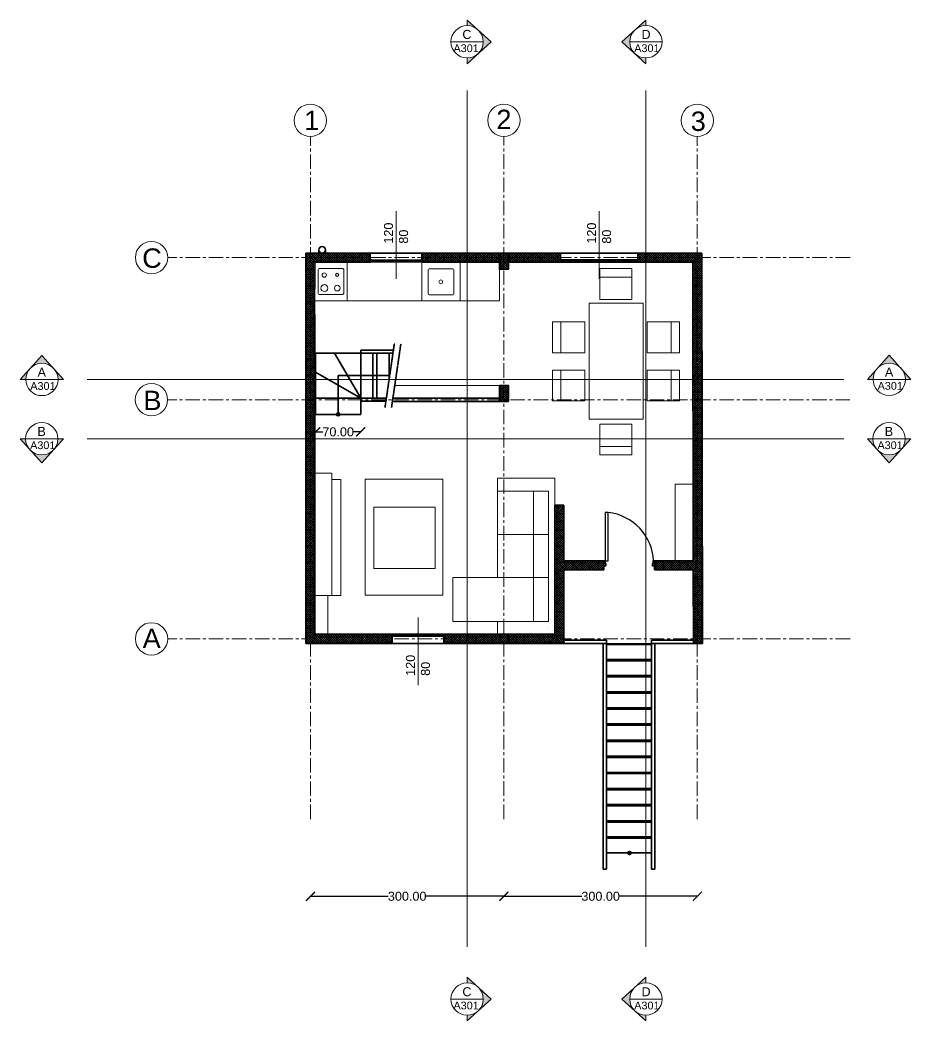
# Model space of a CAD drawing. Header units: inches. Extents: x 5267 to 8013, y 4209 to 5761.
# Drawn here: x 5267 to 6649, y 4209 to 5761 of the extents above; entities that cross this region are included whole.
import ezdxf

# ---------------------------------------------------------------- set-up
doc = ezdxf.new("R2010")
doc.units = ezdxf.units.IN
doc.header["$MEASUREMENT"] = 0
doc.linetypes.add('CENTER', pattern=[2, 1.25, -0.25, 0.25, -0.25])
doc.linetypes.add('HIDDEN', pattern=[0.375, 0.25, -0.125])
doc.layers.get('DEFPOINTS').update_dxf_attribs({"color": 210})
for name, color, linetype, lineweight in [('A-ANNO-DIMS', 3, 'Continuous', 18), ('A-ANNO-SYMB', 3, 'Continuous', 18), ('A-ANNO-TEXT', 3, 'Continuous', 18), ('A-DOOR-FULL', 4, 'Continuous', 25), ('A-ELEV-PATT', 8, 'Continuous', 18), ('A-FLOR-LEVL', 7, 'Continuous', 35), ('A-FLOR-PATT', 8, 'Continuous', 18), ('A-FURN', 8, 'Continuous', 18), ('A-GLAZ-FULL', 4, 'Continuous', 25), ('A-WALL-FULL', 7, 'Continuous', 35)]:
    doc.layers.add(name, color=color, linetype=linetype, lineweight=lineweight)
doc.layers.add('Muri', color=7, linetype='Continuous', lineweight=25, plot=False)
doc.styles.add('E-ARIAL', font='Arial.ttf')
doc.styles.get("Standard").update_dxf_attribs({"font": 'Arial.ttf'})
doc.dimstyles.new('Valentini', dxfattribs={"dimtxt": 14, "dimasz": 14, "dimexe": 0.18, "dimexo": 0.0625, "dimgap": 0.09, "dimtad": 0, "dimzin": 0, "dimdsep": 46, "dimtxsty": 'Standard', "dimblk": 'ARCHTICK', "dimblk1": 'ARCHTICK', "dimblk2": 'ARCHTICK', "dimcen": 0, "dimse1": 1, "dimse2": 1, "dimclrd": 256, "dimclre": 256, "dimadec": 0, "dimazin": 0, "dimtfac": 1, "dimtofl": 0, "dimtmove": 0, "dimatfit": 3, "dimldrblk": 'ARCHTICK', "dimfxl": 1, "dimtolj": 1, "dimtzin": 0, "dimlwe": 0, "dimarcsym": 2})

# ---------------------------------------------------------------- blocks, each defined once
blk = doc.blocks.new('_ArchTick')
at = {"color": 0, "linetype": 'ByBlock', "const_width": 0.15}
blk.add_lwpolyline([(-0.5, -0.5), (0.5, 0.5)], dxfattribs=at)
blk = doc.blocks.new('*D19')
at = {"layer": 'A-ANNO-DIMS', "lineweight": -2, "transparency": 16777216}
for p, q in [((5717.7, 4402.4), (5838.5, 4402.4)), ((6017.7, 4402.4), (5896.8, 4402.4))]:
    blk.add_line(p, q, dxfattribs=at)
at = {"layer": 'DEFPOINTS', "color": 0, "transparency": 16777216}
for p in [(5717.7, 4522.1), (6017.7, 4522.2), (6017.7, 4402.4)]:
    blk.add_point(p, dxfattribs=at)
at = {"layer": 'A-ANNO-DIMS', "lineweight": -2, "transparency": 16777216, "xscale": 14, "yscale": 14, "zscale": 14, "rotation": 180}
blk.add_blockref('_ArchTick', (5717.7, 4402.4), dxfattribs=at)
at = {"layer": 'A-ANNO-DIMS', "lineweight": -2, "transparency": 16777216, "xscale": 14, "yscale": 14, "zscale": 14}
blk.add_blockref('_ArchTick', (6017.7, 4402.4), dxfattribs=at)
at = {"layer": 'A-ANNO-DIMS', "color": 0, "transparency": 16777216, "insert": (5867.7, 4402.4), "char_height": 14, "attachment_point": 5}
blk.add_mtext('\\A1;300.00', dxfattribs=at)
blk = doc.blocks.new('*D20')
at = {"layer": 'A-ANNO-DIMS', "lineweight": -2, "transparency": 16777216}
for p, q in [((6017.7, 4402.4), (6138.5, 4402.4)), ((6317.7, 4402.4), (6196.8, 4402.4))]:
    blk.add_line(p, q, dxfattribs=at)
at = {"layer": 'DEFPOINTS', "color": 0, "transparency": 16777216}
for p in [(6017.7, 4523.2), (6317.7, 4523.2), (6317.7, 4402.4)]:
    blk.add_point(p, dxfattribs=at)
at = {"layer": 'A-ANNO-DIMS', "lineweight": -2, "transparency": 16777216, "xscale": 14, "yscale": 14, "zscale": 14, "rotation": 180}
blk.add_blockref('_ArchTick', (6017.7, 4402.4), dxfattribs=at)
at = {"layer": 'A-ANNO-DIMS', "lineweight": -2, "transparency": 16777216, "xscale": 14, "yscale": 14, "zscale": 14}
blk.add_blockref('_ArchTick', (6317.7, 4402.4), dxfattribs=at)
at = {"layer": 'A-ANNO-DIMS', "color": 0, "transparency": 16777216, "insert": (6167.7, 4402.4), "char_height": 14, "attachment_point": 5}
blk.add_mtext('\\A1;300.00', dxfattribs=at)
blk = doc.blocks.new('*D21')
at = {"layer": 'A-ANNO-DIMS', "lineweight": -2, "transparency": 16777216}
for p, q in [((5725.7, 5122.4), (5737, 5122.4)), ((5795.7, 5122.4), (5784.3, 5122.4))]:
    blk.add_line(p, q, dxfattribs=at)
at = {"layer": 'DEFPOINTS', "color": 0, "transparency": 16777216}
for p in [(5725.7, 5149.6), (5795.7, 5149.6), (5725.7, 5122.4)]:
    blk.add_point(p, dxfattribs=at)
at = {"layer": 'A-ANNO-DIMS', "lineweight": -2, "transparency": 16777216, "xscale": 14, "yscale": 14, "zscale": 14, "rotation": 180}
blk.add_blockref('_ArchTick', (5725.7, 5122.4), dxfattribs=at)
at = {"layer": 'A-ANNO-DIMS', "lineweight": -2, "transparency": 16777216, "xscale": 14, "yscale": 14, "zscale": 14}
blk.add_blockref('_ArchTick', (5795.7, 5122.4), dxfattribs=at)
at = {"layer": 'A-ANNO-DIMS', "color": 0, "transparency": 16777216, "insert": (5760.7, 5122.4), "char_height": 14, "attachment_point": 5}
blk.add_mtext('\\A1;70.00', dxfattribs=at)

msp = doc.modelspace()

# ---------------------------------------------------------------- hatches: boundary and pattern name
at = {"layer": 'A-ANNO-DIMS'}
h = msp.add_hatch(dxfattribs=at)
h.set_pattern_fill('ANSI37', color=256, scale=18)
h.paths.add_polyline_path([(6317.668, 4801.564), (6311.652, 4801.564), (6311.665, 4794.564), (6317.668, 4794.564)])
h = msp.add_hatch(dxfattribs=at)
h.set_pattern_fill('ANSI37', color=256, scale=18)
h.paths.add_polyline_path([(6325.653, 4801.564), (6317.668, 4801.564), (6317.668, 4794.564), (6325.665, 4794.564)])
at = {"layer": 'A-ANNO-SYMB'}
h = msp.add_hatch(color=256, dxfattribs=at)
h.dxf.hatch_style = 1
h.paths.add_polyline_path([(5960.665, 5760.925), (5976.573, 5746.578, 0.17350202), (5960.665, 5752.269)])
h.paths.add_polyline_path([(5985.743, 5727.191, 0.20017764), (5978.311, 5745.01), (5998.069, 5727.191), (5977.521, 5708.622, 0.21149677)])
h.paths.add_polyline_path([(5960.665, 5702.112, 0.18638828), (5977.521, 5708.622), (5960.665, 5693.236)])
h = msp.add_hatch(color=256, dxfattribs=at)
h.dxf.hatch_style = 1
h.paths.add_polyline_path([(6237.887, 5760.925), (6221.978, 5746.578, -0.17350202), (6237.887, 5752.269)])
h.paths.add_polyline_path([(6212.808, 5727.191, -0.20017764), (6220.24, 5745.01), (6200.482, 5727.191), (6221.03, 5708.622, -0.21149677)])
h.paths.add_polyline_path([(6237.887, 5702.112, -0.18638828), (6221.03, 5708.622), (6237.887, 5693.236)])
h = msp.add_hatch(color=256, dxfattribs=at)
h.dxf.hatch_style = 1
h.paths.add_polyline_path([(5335.02, 5203.631), (5320.672, 5219.539, -0.17350202), (5326.364, 5203.631)])
h.paths.add_polyline_path([(5301.286, 5228.709, -0.20017764), (5319.105, 5221.278), (5301.286, 5241.036), (5282.717, 5220.487, -0.21149677)])
h.paths.add_polyline_path([(5276.207, 5203.631, -0.18638828), (5282.717, 5220.487), (5267.331, 5203.631)])
h = msp.add_hatch(color=256, dxfattribs=at)
h.dxf.hatch_style = 1
h.paths.add_polyline_path([(6649.003, 5203.83), (6634.656, 5219.739, -0.17350202), (6640.347, 5203.83)])
h.paths.add_polyline_path([(6615.269, 5228.909, -0.20017764), (6633.088, 5221.477), (6615.269, 5241.235), (6596.7, 5220.687, -0.21149677)])
h.paths.add_polyline_path([(6590.191, 5203.83, -0.18638828), (6596.7, 5220.687), (6581.314, 5203.83)])
h = msp.add_hatch(color=256, dxfattribs=at)
h.dxf.hatch_style = 1
h.paths.add_polyline_path([(5267.331, 5111.695), (5281.678, 5095.787, -0.17350202), (5275.986, 5111.695)])
h.paths.add_polyline_path([(5301.065, 5086.617, -0.20017764), (5283.246, 5094.049), (5301.065, 5074.291), (5319.633, 5094.839, -0.21149677)])
h.paths.add_polyline_path([(5326.143, 5111.695, -0.18638828), (5319.633, 5094.839), (5335.02, 5111.695)])
h = msp.add_hatch(color=256, dxfattribs=at)
h.dxf.hatch_style = 1
h.paths.add_polyline_path([(6581.314, 5111.695), (6595.661, 5095.787, -0.17350202), (6589.97, 5111.695)])
h.paths.add_polyline_path([(6615.048, 5086.617, -0.20017764), (6597.229, 5094.049), (6615.048, 5074.291), (6633.617, 5094.839, -0.21149677)])
h.paths.add_polyline_path([(6640.126, 5111.695, -0.18638828), (6633.617, 5094.839), (6649.003, 5111.695)])
h = msp.add_hatch(color=256, dxfattribs=at)
h.dxf.hatch_style = 1
h.paths.add_polyline_path([(5960.665, 4276.791), (5976.573, 4262.443, 0.17350202), (5960.665, 4268.135)])
h.paths.add_polyline_path([(5985.743, 4243.057, 0.20017764), (5978.311, 4260.876), (5998.069, 4243.057), (5977.521, 4224.488, 0.21149677)])
h.paths.add_polyline_path([(5960.665, 4217.978, 0.18638828), (5977.521, 4224.488), (5960.665, 4209.102)])
h = msp.add_hatch(color=256, dxfattribs=at)
h.dxf.hatch_style = 1
h.paths.add_polyline_path([(6237.887, 4276.791), (6221.978, 4262.443, -0.17350202), (6237.887, 4268.135)])
h.paths.add_polyline_path([(6212.808, 4243.057, -0.20017764), (6220.24, 4260.876), (6200.482, 4243.057), (6221.03, 4224.488, -0.21149677)])
h.paths.add_polyline_path([(6237.887, 4217.978, -0.18638828), (6221.03, 4224.488), (6237.887, 4209.102)])
at = {"layer": 'A-FLOR-PATT'}
for points in [[(5810.608, 5389.189), (5810.608, 5386.564), (5812.275, 5386.564), (5812.275, 5386.814), (5810.858, 5386.814), (5810.858, 5388.939), (5812.275, 5388.939), (5812.275, 5389.189)], [(5810.608, 5389.189), (5810.608, 5386.564), (5812.275, 5386.564), (5812.275, 5386.814), (5810.858, 5386.814), (5810.858, 5388.939), (5812.275, 5388.939), (5812.275, 5389.189)], [(5810.608, 5389.189), (5810.608, 5386.564), (5812.275, 5386.564), (5812.275, 5386.814), (5810.858, 5386.814), (5810.858, 5388.939), (5812.275, 5388.939), (5812.275, 5389.189)], [(5812.275, 5388.939), (5812.275, 5389.189), (5810.608, 5389.189), (5810.608, 5386.564), (5812.275, 5386.564), (5812.275, 5386.814), (5810.858, 5386.814), (5810.858, 5388.939)], [(5890.659, 5389.189), (5890.659, 5386.564), (5888.993, 5386.564), (5888.993, 5386.814), (5890.409, 5386.814), (5890.409, 5388.939), (5888.993, 5388.939), (5888.993, 5389.189)], [(5890.659, 5389.189), (5890.659, 5386.564), (5888.993, 5386.564), (5888.993, 5386.814), (5890.409, 5386.814), (5890.409, 5388.939), (5888.993, 5388.939), (5888.993, 5389.189)], [(5890.659, 5389.189), (5890.659, 5386.564), (5888.993, 5386.564), (5888.993, 5386.814), (5890.409, 5386.814), (5890.409, 5388.939), (5888.993, 5388.939), (5888.993, 5389.189)], [(5888.998, 5388.939), (5888.998, 5389.189), (5890.665, 5389.189), (5890.665, 5386.564), (5888.998, 5386.564), (5888.998, 5386.814), (5890.415, 5386.814), (5890.415, 5388.939)], [(6107.216, 5385.813), (6107.216, 5385.564), (6105.552, 5385.564), (6105.552, 5388.184), (6107.216, 5388.184), (6107.216, 5387.934), (6105.802, 5387.934), (6105.802, 5385.813)], [(6223.889, 5385.813), (6223.889, 5385.564), (6225.552, 5385.564), (6225.552, 5388.184), (6223.889, 5388.184), (6223.889, 5387.934), (6225.303, 5387.934), (6225.303, 5385.813)], [(5846.331, 4805.189), (5846.331, 4804.939), (5844.665, 4804.939), (5844.665, 4807.564), (5846.331, 4807.564), (5846.331, 4807.314), (5844.915, 4807.314), (5844.915, 4805.189)], [(5923.154, 4805.189), (5923.154, 4804.939), (5924.821, 4804.939), (5924.821, 4807.564), (5923.154, 4807.564), (5923.154, 4807.314), (5924.571, 4807.314), (5924.571, 4805.189)]]:
    msp.add_hatch(color=256, dxfattribs=at).paths.add_polyline_path(points)
at = {"layer": 'A-WALL-FULL'}
h = msp.add_hatch(dxfattribs=at)
h.set_pattern_fill('ANSI37', color=256, scale=20, angle=360)
h.set_pattern_definition([(45, (-2616.8682, -1308.8338), (-1.76776695, 1.76776695), []), (135, (-2616.8682, -1308.8338), (-1.76776695, -1.76776695), [])])
h.paths.add_polyline_path([(5810.665, 5392.564), (5717.665, 5392.564), (5717.665, 5203.631), (5724.665, 5203.631), (5724.665, 5204.564), (5724.665, 5224.564), (5724.665, 5264.564), (5724.665, 5304.564), (5724.665, 5344.564), (5724.665, 5385.513), (5810.665, 5385.564)])
h.paths.add_polyline_path([(5717.665, 5399.564), (5710.665, 5399.564), (5710.665, 5392.564), (5717.665, 5392.564)])
h.paths.add_polyline_path([(5717.665, 5392.564), (5710.665, 5392.564), (5710.665, 5304.564), (5710.665, 5264.564), (5710.665, 5224.564), (5710.665, 5204.564), (5710.665, 5203.631), (5717.665, 5203.631)])
h.paths.add_polyline_path([(5810.665, 5399.564), (5717.665, 5399.564), (5717.665, 5392.564), (5810.665, 5392.564)])
h.paths.add_polyline_path([(5717.665, 5203.631), (5710.665, 5203.631), (5710.665, 5172.314), (5717.665, 5172.314)])
h.paths.add_polyline_path([(5724.665, 5203.631), (5717.665, 5203.631), (5717.665, 5172.314), (5724.665, 5172.314)])
h.paths.add_polyline_path([(5717.665, 5172.314), (5710.665, 5172.314), (5710.665, 5149.564), (5710.665, 5111.695), (5717.665, 5111.695)])
h.paths.add_polyline_path([(5724.665, 5149.564), (5724.665, 5172.314), (5717.665, 5172.314), (5717.665, 5111.695), (5724.665, 5111.695)])
h.paths.add_polyline_path([(5724.665, 5109.564), (5724.665, 5111.695), (5717.665, 5111.695), (5717.665, 4801.564), (5844.665, 4801.564), (5844.665, 4808.564), (5804.665, 4808.564), (5764.665, 4808.564), (5724.665, 4808.564), (5724.665, 4868.564), (5724.665, 4909.564), (5724.665, 4949.564), (5724.665, 4989.564), (5724.665, 5029.564), (5724.665, 5069.564)])
h.paths.add_polyline_path([(5717.665, 5111.695), (5710.665, 5111.695), (5710.665, 5109.564), (5710.665, 5069.564), (5710.665, 5029.564), (5710.665, 4989.564), (5710.665, 4949.564), (5710.665, 4909.564), (5710.665, 4869.564), (5710.665, 4801.564), (5717.665, 4801.564)])
h.paths.add_polyline_path([(5844.665, 4801.564), (5717.665, 4801.564), (5717.665, 4794.564), (5764.665, 4794.564), (5804.665, 4794.564), (5844.665, 4794.564)])
h.paths.add_polyline_path([(5717.665, 4801.564), (5710.665, 4801.564), (5710.665, 4794.564), (5717.665, 4794.564)])
h.paths.add_polyline_path([(5960.665, 4801.564), (5924.665, 4801.564), (5924.665, 4794.564), (5960.665, 4794.564)])
h.paths.add_polyline_path([(6017.665, 4801.564), (5960.665, 4801.564), (5960.665, 4794.564), (6017.665, 4794.564)])
h.paths.add_polyline_path([(6017.665, 4808.564), (5960.665, 4808.564), (5960.665, 4801.564), (6017.665, 4801.564)])
h.paths.add_polyline_path([(5960.665, 4808.564), (5924.665, 4808.564), (5924.665, 4801.564), (5960.665, 4801.564)])
h.paths.add_polyline_path([(6024.665, 4808.564), (6017.665, 4808.564), (6017.665, 4801.564), (6024.665, 4801.564)])
h.paths.add_polyline_path([(6024.665, 4801.564), (6017.665, 4801.564), (6017.665, 4794.564), (6024.665, 4794.564)])
h.paths.add_polyline_path([(6110.641, 4801.564), (6024.665, 4801.564), (6024.665, 4794.564), (6110.641, 4794.564)])
h.paths.add_polyline_path([(6110.641, 4908.556), (6172.444, 4908.556), (6172.444, 4914.856), (6172.444, 4918.056), (6172.444, 4922.556), (6110.646, 4922.556), (6110.646, 5008.564), (6096.641, 5008.564), (6096.641, 4808.564), (6096.641, 4808.564), (6024.665, 4808.564), (6024.665, 4801.564), (6110.641, 4801.564)])
h.paths.add_polyline_path([(6317.668, 5111.695), (6311.14, 5111.695), (6311.453, 4922.556), (6251.444, 4922.556), (6251.444, 4914.856), (6251.444, 4908.556), (6311.466, 4908.556), (6311.652, 4801.564), (6317.668, 4801.564)])
h.paths.add_polyline_path([(6325.14, 5111.695), (6317.668, 5111.695), (6317.668, 4801.564), (6325.653, 4801.564)])
h.paths.add_polyline_path([(6317.668, 5172.314), (6311.04, 5172.314), (6311.14, 5111.695), (6317.668, 5111.695)])
h.paths.add_polyline_path([(6325.04, 5172.314), (6317.668, 5172.314), (6317.668, 5111.695), (6325.14, 5111.695)])
h.paths.add_polyline_path([(6017.665, 5194.564), (6010.665, 5194.564), (6010.665, 5172.314), (6017.665, 5172.314)])
h.paths.add_polyline_path([(6024.665, 5194.564), (6017.665, 5194.564), (6017.665, 5172.314), (6024.665, 5172.314)])
h.paths.add_polyline_path([(6017.665, 5172.314), (6010.665, 5172.314), (6010.665, 5169.564), (6017.665, 5169.564)])
h.paths.add_polyline_path([(6024.665, 5172.314), (6017.665, 5172.314), (6017.665, 5169.564), (6024.665, 5169.564)])
h.paths.add_polyline_path([(6324.988, 5203.631), (6317.668, 5203.631), (6317.668, 5172.314), (6325.04, 5172.314)])
h.paths.add_polyline_path([(6317.668, 5203.631), (6310.988, 5203.631), (6311.04, 5172.314), (6317.668, 5172.314)])
h.paths.add_polyline_path([(6317.668, 5392.564), (6237.887, 5392.564), (6237.887, 5385.564), (6310.688, 5385.564), (6310.988, 5203.631), (6317.668, 5203.631)])
h.paths.add_polyline_path([(6324.676, 5392.564), (6317.668, 5392.564), (6317.668, 5203.631), (6324.988, 5203.631)])
h.paths.add_polyline_path([(6317.668, 5399.564), (6237.887, 5399.564), (6237.887, 5392.564), (6317.668, 5392.564)])
h.paths.add_polyline_path([(6324.665, 5399.564), (6317.668, 5399.564), (6317.668, 5392.564), (6324.676, 5392.564)])
h.paths.add_polyline_path([(6237.887, 5392.564), (6225.552, 5392.564), (6225.552, 5385.564), (6237.887, 5385.564)])
h.paths.add_polyline_path([(6237.887, 5399.564), (6225.552, 5399.564), (6225.552, 5392.564), (6237.887, 5392.564)])
h.paths.add_polyline_path([(6017.665, 5392.564), (6010.665, 5392.564), (6010.665, 5385.564), (6010.665, 5374.564), (6017.665, 5374.564)])
h.paths.add_polyline_path([(6024.665, 5392.564), (6017.665, 5392.564), (6017.665, 5374.564), (6024.665, 5374.564)])
h.paths.add_polyline_path([(6024.665, 5399.564), (6017.665, 5399.564), (6017.665, 5392.564), (6024.665, 5392.564)])
h.paths.add_polyline_path([(6017.665, 5399.564), (6010.665, 5399.564), (6010.665, 5392.564), (6017.665, 5392.564)])
h.paths.add_polyline_path([(6105.552, 5392.564), (6024.665, 5392.564), (6024.665, 5385.564), (6105.552, 5385.564)])
h.paths.add_polyline_path([(6105.552, 5399.564), (6024.665, 5399.564), (6024.665, 5392.564), (6105.552, 5392.564)])
h.paths.add_polyline_path([(6010.665, 5392.564), (5960.665, 5392.564), (5960.665, 5385.564), (5970.665, 5385.564), (6010.665, 5385.564)])
h.paths.add_polyline_path([(6010.665, 5399.564), (5970.665, 5399.564), (5960.665, 5399.564), (5960.665, 5392.564), (6010.665, 5392.564)])
h.paths.add_polyline_path([(5960.665, 5399.564), (5930.665, 5399.564), (5890.665, 5399.564), (5890.665, 5392.564), (5960.665, 5392.564)])
h.paths.add_polyline_path([(5960.665, 5392.564), (5890.665, 5392.564), (5890.665, 5385.564), (5930.665, 5385.564), (5960.665, 5385.564)])

# ---------------------------------------------------------------- linework, layer by layer
msp.add_line((5810.665, 5385.564), (5810.665, 5399.564))
at = {"layer": 'A-ANNO-DIMS'}
for p, q in [((5850.665, 5399.564), (5850.665, 5464.564)), ((6165.552, 5399.564), (6165.552, 5464.564)), ((5850.665, 5359.564), (5850.665, 5399.564)), ((6165.552, 5359.564), (6165.552, 5399.564)), ((5884.665, 4834.564), (5884.665, 4794.564)), ((5884.665, 4794.564), (5884.665, 4729.564))]:
    msp.add_line(p, q, dxfattribs=at)
at = {"layer": 'A-ANNO-SYMB'}
for p, q in [((5998.069, 5727.191), (5960.665, 5760.925)), ((5960.665, 5760.925), (5960.665, 5752.269)), ((6200.482, 5727.191), (6237.887, 5760.925)), ((6237.887, 5760.925), (6237.887, 5752.269)), ((5935.586, 5727.191), (5985.743, 5727.191)), ((5998.069, 5727.191), (5960.665, 5693.236)), ((6200.482, 5727.191), (6237.887, 5693.236)), ((6262.965, 5727.191), (6212.808, 5727.191)), ((5960.665, 5693.236), (5960.665, 5702.112)), ((6237.887, 5693.236), (6237.887, 5702.112)), ((5301.286, 5241.036), (5267.331, 5203.631)), ((5301.286, 5241.036), (5335.02, 5203.631)), ((6615.269, 5241.235), (6581.314, 5203.83)), ((6615.269, 5241.235), (6649.003, 5203.83)), ((5267.331, 5203.631), (5276.207, 5203.631)), ((5276.207, 5203.631), (5326.364, 5203.631)), ((5335.02, 5203.631), (5326.364, 5203.631)), ((6581.314, 5203.83), (6590.191, 5203.83)), ((6590.191, 5203.83), (6640.347, 5203.83)), ((6649.003, 5203.83), (6640.347, 5203.83)), ((5301.065, 5074.291), (5267.331, 5111.695)), ((5267.331, 5111.695), (5275.986, 5111.695)), ((5326.143, 5111.695), (5275.986, 5111.695)), ((5301.065, 5074.291), (5335.02, 5111.695)), ((5335.02, 5111.695), (5326.143, 5111.695)), ((6615.048, 5074.291), (6581.314, 5111.695)), ((6581.314, 5111.695), (6589.97, 5111.695)), ((6640.126, 5111.695), (6589.97, 5111.695)), ((6615.048, 5074.291), (6649.003, 5111.695)), ((6649.003, 5111.695), (6640.126, 5111.695)), ((5998.069, 4243.057), (5960.665, 4276.791)), ((5960.665, 4276.791), (5960.665, 4268.135)), ((6200.482, 4243.057), (6237.887, 4276.791)), ((6237.887, 4276.791), (6237.887, 4268.135)), ((5935.586, 4243.057), (5985.743, 4243.057)), ((5998.069, 4243.057), (5960.665, 4209.102)), ((6200.482, 4243.057), (6237.887, 4209.102)), ((6262.965, 4243.057), (6212.808, 4243.057)), ((5960.665, 4209.102), (5960.665, 4217.978)), ((6237.887, 4209.102), (6237.887, 4217.978))]:
    msp.add_line(p, q, dxfattribs=at)
at = {"layer": 'A-ANNO-SYMB', "linetype": 'CENTER', "ltscale": 18}
for points in [[(5717.665, 4522.111), (5717.665, 5580.211)], [(6017.665, 4522.232), (6017.665, 5580.332)], [(6317.668, 4522.112), (6317.668, 5580.212)], [(6554.454, 5392.564), (5496.354, 5392.564)], [(6554.334, 5172.314), (5496.234, 5172.314)], [(6554.455, 4801.564), (5496.355, 4801.564)]]:
    msp.add_lwpolyline(points, dxfattribs=at)
at = {"layer": 'A-ANNO-SYMB'}
for centre in [(5960.665, 5727.191), (6237.887, 5727.191), (5717.553, 5605.29), (6017.665, 5605.41), (6317.668, 5605.29), (5471.275, 5392.564), (5301.286, 5203.631), (6615.269, 5203.83), (5471.156, 5172.314), (5301.065, 5111.695), (6615.048, 5111.695), (5471.276, 4801.452), (5960.665, 4243.057), (6237.887, 4243.057)]:
    msp.add_circle(centre, 25.078, dxfattribs=at)
at = {"layer": 'A-DOOR-FULL'}
msp.add_lwpolyline([(6174.944, 4997.556), (6174.944, 4922.556), (6179.444, 4922.556), (6179.444, 4997.556)], close=True, dxfattribs=at)
msp.add_arc((6170.216, 4918.247), 79.844, 3.093328, 83.363733, dxfattribs=at)
at = {"layer": 'A-ELEV-PATT'}
for p, q in [((5960.665, 4323.903), (5960.665, 5651.585)), ((6237.887, 5651.585), (6237.887, 4323.903)), ((5371.47, 5203.631), (6325.002, 5203.631)), ((5371.47, 5111.695), (6325.175, 5111.695))]:
    msp.add_line(p, q, dxfattribs=at)
at = {"layer": 'A-FLOR-LEVL'}
for p, q in [((6105.552, 5389.182), (6225.552, 5389.182)), ((5725.665, 5240.064), (5725.665, 5244.564)), ((5755.25, 5244.564), (5725.665, 5244.564)), ((5725.665, 5214.978), (5725.665, 5244.564)), ((5795.665, 5244.564), (5755.25, 5244.564)), ((5795.665, 5174.564), (5755.25, 5244.564)), ((5795.665, 5174.564), (5795.665, 5244.564)), ((5814.665, 5174.564), (5814.665, 5244.564)), ((5820.743, 5174.564), (5820.743, 5244.564)), ((5839.743, 5203.813), (5839.743, 5244.564)), ((5795.665, 5174.564), (5725.665, 5214.978)), ((5725.665, 5174.564), (5725.665, 5214.978)), ((5760.665, 5209.564), (5840.586, 5209.564)), ((5760.665, 5209.564), (5760.665, 5149.564)), ((5795.665, 5174.564), (5725.665, 5174.564)), ((6110.665, 4794.564), (6024.665, 4794.564)), ((6105.665, 4794.564), (6025.665, 4794.564)), ((6171.665, 4444.564), (6171.665, 4794.564)), ((6176.665, 4444.564), (6176.665, 4794.564)), ((6176.665, 4792.564), (6246.665, 4792.564)), ((6246.665, 4444.564), (6246.665, 4794.564)), ((6251.665, 4444.564), (6251.665, 4794.564)), ((6246.665, 4769.564), (6176.665, 4769.564)), ((6246.665, 4769.564), (6176.665, 4769.564)), ((6246.665, 4767.563), (6176.665, 4767.563)), ((6246.665, 4767.563), (6176.665, 4767.563)), ((6246.665, 4744.563), (6176.665, 4744.563)), ((6246.665, 4744.563), (6176.665, 4744.563)), ((6246.665, 4742.563), (6176.665, 4742.563)), ((6246.665, 4742.563), (6176.665, 4742.563)), ((6246.665, 4719.563), (6176.665, 4719.563)), ((6246.665, 4719.563), (6176.665, 4719.563)), ((6246.665, 4717.563), (6176.665, 4717.563)), ((6246.665, 4717.563), (6176.665, 4717.563)), ((6246.665, 4694.563), (6176.665, 4694.563)), ((6246.665, 4694.563), (6176.665, 4694.563)), ((6246.665, 4692.563), (6176.665, 4692.563)), ((6246.665, 4692.563), (6176.665, 4692.563)), ((6246.665, 4669.563), (6176.665, 4669.563)), ((6246.665, 4669.563), (6176.665, 4669.563)), ((6246.665, 4667.562), (6176.665, 4667.562)), ((6246.665, 4667.562), (6176.665, 4667.562)), ((6246.665, 4644.562), (6176.665, 4644.562)), ((6246.665, 4644.562), (6176.665, 4644.562)), ((6246.665, 4642.562), (6176.665, 4642.562)), ((6246.665, 4642.562), (6176.665, 4642.562)), ((6246.665, 4619.562), (6176.665, 4619.562)), ((6246.665, 4619.562), (6176.665, 4619.562)), ((6246.665, 4617.562), (6176.665, 4617.562)), ((6246.665, 4617.562), (6176.665, 4617.562)), ((6246.665, 4594.562), (6176.665, 4594.562)), ((6246.665, 4592.561), (6176.665, 4592.561)), ((6246.665, 4569.561), (6176.665, 4569.561)), ((6246.665, 4567.561), (6176.665, 4567.561)), ((6246.665, 4544.561), (6176.665, 4544.561)), ((6246.665, 4542.561), (6176.665, 4542.561)), ((6246.665, 4519.561), (6176.665, 4519.561)), ((6246.665, 4519.561), (6176.665, 4519.561)), ((6246.665, 4517.56), (6176.665, 4517.56)), ((6246.665, 4517.56), (6176.665, 4517.56)), ((6246.665, 4517.56), (6176.665, 4517.56)), ((6246.665, 4517.56), (6176.665, 4517.56)), ((6246.665, 4494.56), (6176.665, 4494.56)), ((6246.665, 4494.56), (6176.665, 4494.56)), ((6246.665, 4492.564), (6176.665, 4492.564)), ((6246.665, 4492.564), (6176.665, 4492.564)), ((6246.665, 4469.564), (6176.665, 4469.564)), ((6246.665, 4469.564), (6176.665, 4469.564)), ((6176.665, 4444.564), (6171.665, 4444.564)), ((6176.665, 4444.564), (6171.665, 4444.564)), ((6251.665, 4444.564), (6246.665, 4444.564)), ((6251.665, 4444.564), (6246.665, 4444.564))]:
    msp.add_line(p, q, dxfattribs=at)
for centre in [(5760.665, 5149.564), (6212.469, 4469.564), (6212.469, 4469.564)]:
    msp.add_circle(centre, 2.5, dxfattribs=at)
at = {"layer": 'A-FLOR-PATT'}
msp.add_line((6311.665, 4794.541), (6110.641, 4794.564), dxfattribs=at)
at = {"layer": 'A-FURN'}
for p, q in [((5724.665, 5325.513), (5724.665, 5385.564)), ((5724.665, 5325.513), (5724.665, 5385.513)), ((5774.522, 5325.564), (5774.522, 5385.564)), ((5890.665, 5385.564), (5810.665, 5385.564)), ((5890.665, 5385.564), (5890.665, 5325.564)), ((5949.707, 5325.564), (5949.707, 5385.564)), ((5949.707, 5385.564), (5949.707, 5325.614)), ((5729.522, 5372.968), (5729.522, 5338.058)), ((5900.186, 5372.52), (5900.186, 5337.611)), ((6010.665, 5325.614), (6010.665, 5374.564)), ((6166.308, 5375.457), (6166.308, 5327.457)), ((6216.308, 5375.457), (6166.308, 5375.457)), ((6216.308, 5327.457), (6216.308, 5375.457)), ((6166.308, 5362.457), (6216.308, 5362.457)), ((5774.522, 5325.564), (5724.665, 5325.513)), ((5774.522, 5325.564), (5890.665, 5325.564)), ((5952.104, 5325.614), (6010.665, 5325.614)), ((6166.308, 5327.457), (6216.308, 5327.457)), ((6149.693, 5142.089), (6149.693, 5322.089)), ((6233.693, 5322.089), (6233.693, 5142.089)), ((6093.01, 5293.198), (6093.01, 5245.198)), ((6106.01, 5293.198), (6093.01, 5293.198)), ((6143.01, 5293.198), (6106.01, 5293.198)), ((6106.01, 5245.198), (6106.01, 5293.198)), ((6143.01, 5245.198), (6143.01, 5293.198)), ((6240.008, 5293.198), (6240.008, 5245.198)), ((6290.008, 5293.198), (6240.008, 5293.198)), ((6277.008, 5293.198), (6277.008, 5245.198)), ((6290.008, 5245.198), (6290.008, 5293.198)), ((6093.01, 5245.198), (6106.01, 5245.198)), ((6106.01, 5245.198), (6143.01, 5245.198)), ((6240.008, 5245.198), (6290.008, 5245.198)), ((6093.01, 5218.33), (6093.01, 5170.33)), ((6143.01, 5218.33), (6093.01, 5218.33)), ((6106.01, 5218.33), (6106.01, 5170.33)), ((6143.01, 5170.33), (6143.01, 5218.33)), ((6240.008, 5218.33), (6240.008, 5170.33)), ((6290.008, 5218.33), (6240.008, 5218.33)), ((6277.008, 5218.33), (6277.008, 5170.33)), ((6290.008, 5170.33), (6290.008, 5218.33)), ((6325.002, 5203.631), (6544.778, 5203.631)), ((5848.511, 5194.564), (6010.665, 5194.564)), ((6093.01, 5170.33), (6143.01, 5170.33)), ((6240.008, 5170.33), (6290.008, 5170.33)), ((6149.693, 5142.089), (6233.693, 5142.089)), ((6166.308, 5134.563), (6166.308, 5086.563)), ((6216.308, 5134.563), (6166.308, 5134.563)), ((6216.308, 5086.563), (6216.308, 5134.563)), ((6325.175, 5111.695), (6544.778, 5111.695)), ((6216.308, 5099.563), (6166.308, 5099.563)), ((6166.308, 5086.563), (6216.308, 5086.563)), ((5724.665, 5058.564), (5750.665, 5058.564)), ((5750.665, 5058.564), (5750.665, 4868.564)), ((5764.665, 5048.564), (5750.665, 5048.564)), ((5764.665, 5048.564), (5764.665, 4868.564)), ((5802.787, 4869.013), (5802.787, 5049.013)), ((5802.787, 5049.013), (5922.787, 5049.013)), ((5922.787, 5049.013), (5922.787, 4869.013)), ((6007.641, 5050.564), (6096.641, 5050.564)), ((6007.641, 5050.564), (6007.641, 5030.564)), ((6096.641, 5050.564), (6096.641, 4808.564)), ((6007.641, 4963.564), (6007.641, 5030.564)), ((6007.641, 5030.564), (6086.641, 5030.564)), ((6063.641, 5030.564), (6063.641, 4963.564)), ((6086.641, 5030.564), (6086.641, 4828.564)), ((6283.453, 4922.556), (6283.453, 5041.556)), ((6283.453, 5041.556), (6311.453, 5041.556)), ((5816.252, 5005.654), (5911.252, 5005.654)), ((5816.252, 4910.654), (5816.252, 5005.654)), ((5911.252, 5005.654), (5911.252, 4910.654)), ((6007.641, 4963.564), (6007.641, 4896.564)), ((6063.641, 4963.564), (6007.641, 4963.564)), ((6063.641, 4963.564), (6086.641, 4963.564)), ((6063.641, 4963.564), (6063.641, 4896.564)), ((6096.641, 4888.564), (6096.641, 4948.564)), ((5911.252, 4910.654), (5816.252, 4910.654)), ((5938.641, 4896.564), (5938.641, 4828.564)), ((6007.641, 4896.564), (5938.641, 4896.564)), ((6007.641, 4896.564), (6063.641, 4896.564)), ((6063.641, 4896.564), (6086.641, 4896.564)), ((6063.641, 4896.564), (6063.641, 4828.564)), ((6096.641, 4808.564), (6096.641, 4888.564)), ((5764.665, 4868.564), (5724.665, 4868.564)), ((5750.665, 4868.564), (5724.665, 4868.564)), ((5724.665, 4808.564), (5724.665, 4868.564)), ((5724.665, 4868.564), (5744.665, 4868.564)), ((5744.665, 4868.564), (5744.665, 4808.564)), ((5922.787, 4869.013), (5802.787, 4869.013)), ((6086.641, 4828.564), (5938.641, 4828.564)), ((6007.641, 4828.564), (6007.641, 4808.564)), ((6086.641, 4818.564), (6086.641, 4818.564))]:
    msp.add_line(p, q, dxfattribs=at)
at = {"layer": 'A-FURN', "ltscale": 0.8}
msp.add_line((6233.693, 5322.089), (6149.693, 5322.089), dxfattribs=at)
at = {"layer": 'A-FURN'}
for points in [[(5766.613, 5375.877), (5732.431, 5375.877)], [(5769.522, 5372.968), (5769.522, 5338.058)], [(5937.277, 5375.429), (5903.095, 5375.429)], [(5940.186, 5372.52), (5940.186, 5337.611)], [(5766.613, 5335.149), (5732.431, 5335.149)], [(5952.104, 5325.564), (5890.665, 5325.564)], [(5937.277, 5334.702), (5903.095, 5334.702)]]:
    msp.add_lwpolyline(points, dxfattribs=at)
for centre, radius in [((5739.162, 5365.51), 3.447), ((5759.124, 5365.911), 2.453), ((5919.822, 5355.065), 2.909), ((5739.371, 5345.3), 5.342), ((5759.341, 5345.331), 4.408)]:
    msp.add_circle(centre, radius, dxfattribs=at)
for centre, start, end in [((5732.431, 5372.968), 90, 180), ((5766.613, 5372.968), 0, 90), ((5903.095, 5372.52), 90, 180), ((5937.277, 5372.52), 0, 90), ((5732.431, 5338.058), 180, 270), ((5766.613, 5338.058), 270, 0), ((5903.095, 5337.611), 180, 270), ((5937.277, 5337.611), 270, 0)]:
    msp.add_arc(centre, 2.909, start, end, dxfattribs=at)
at = {"layer": 'A-GLAZ-FULL'}
for p, q in [((5810.608, 5389.189), (5890.665, 5389.189)), ((5812.275, 5389.189), (5810.608, 5389.189)), ((5810.608, 5386.564), (5889.8, 5386.564)), ((5810.858, 5386.814), (5810.858, 5388.939)), ((5812.275, 5386.814), (5810.858, 5386.814)), ((5811.275, 5388.543), (5814.192, 5388.543)), ((5811.275, 5387.21), (5811.275, 5388.543)), ((5811.275, 5387.21), (5814.192, 5387.21)), ((5812.275, 5388.939), (5812.275, 5389.189)), ((5812.275, 5386.564), (5812.275, 5386.814)), ((5813.192, 5387.626), (5813.192, 5388.126)), ((5813.192, 5388.126), (5888.076, 5388.126)), ((5813.192, 5387.626), (5888.076, 5387.626)), ((5814.192, 5388.126), (5814.192, 5388.543)), ((5814.192, 5387.21), (5814.192, 5387.626)), ((5887.076, 5388.126), (5887.076, 5388.543)), ((5889.993, 5388.543), (5887.076, 5388.543)), ((5887.076, 5387.21), (5887.076, 5387.626)), ((5889.993, 5387.21), (5887.076, 5387.21)), ((5888.076, 5388.126), (5888.076, 5387.626)), ((5889.8, 5388.939), (5889.8, 5389.189)), ((5889.8, 5386.564), (5889.8, 5386.814)), ((5889.8, 5386.814), (5890.415, 5386.814)), ((5889.993, 5387.21), (5889.993, 5388.543)), ((5890.415, 5388.939), (5890.415, 5386.814)), ((5890.665, 5389.189), (5890.665, 5386.564)), ((6106.223, 5387.539), (6109.134, 5387.539)), ((6106.223, 5387.539), (6106.223, 5386.208)), ((6106.223, 5386.208), (6109.134, 5386.208)), ((6224.887, 5388.184), (6106.415, 5388.184)), ((6106.415, 5385.813), (6106.415, 5385.564)), ((6223.889, 5385.564), (6106.415, 5385.564)), ((6222.974, 5387.123), (6108.136, 5387.123)), ((6108.136, 5386.624), (6108.136, 5387.123)), ((6109.134, 5386.624), (6108.136, 5386.624)), ((6109.134, 5387.539), (6109.134, 5387.123)), ((6222.974, 5386.624), (6109.134, 5386.624)), ((6109.134, 5386.624), (6109.134, 5386.208)), ((6224.887, 5387.539), (6221.976, 5387.539)), ((6221.976, 5387.539), (6221.976, 5387.123)), ((6221.976, 5386.624), (6221.976, 5386.208)), ((6224.887, 5386.208), (6221.976, 5386.208)), ((6222.974, 5387.123), (6222.974, 5386.624)), ((6224.887, 5387.539), (6224.887, 5386.208)), ((5924.821, 4807.564), (5844.665, 4807.564)), ((5844.665, 4804.939), (5844.665, 4807.564)), ((5924.821, 4804.939), (5844.665, 4804.939)), ((5844.915, 4805.189), (5844.915, 4807.314)), ((5845.529, 4807.314), (5844.915, 4807.314)), ((5845.337, 4806.918), (5848.253, 4806.918)), ((5845.337, 4806.918), (5845.337, 4805.585)), ((5845.337, 4805.585), (5848.253, 4805.585)), ((5845.529, 4807.564), (5845.529, 4807.314)), ((5845.529, 4805.189), (5845.529, 4804.939)), ((5922.237, 4806.501), (5847.253, 4806.501)), ((5847.253, 4806.001), (5847.253, 4806.501)), ((5922.237, 4806.001), (5847.253, 4806.001)), ((5848.253, 4806.918), (5848.253, 4806.501)), ((5848.253, 4806.001), (5848.253, 4805.585)), ((5924.154, 4806.918), (5921.237, 4806.918)), ((5921.237, 4806.918), (5921.237, 4806.501)), ((5921.237, 4806.001), (5921.237, 4805.585)), ((5924.154, 4805.585), (5921.237, 4805.585)), ((5922.237, 4806.501), (5922.237, 4806.001)), ((5923.154, 4807.564), (5923.154, 4807.314)), ((5923.154, 4807.314), (5924.571, 4807.314)), ((5923.154, 4805.189), (5923.154, 4804.939)), ((5923.154, 4804.939), (5924.821, 4804.939)), ((5924.154, 4806.918), (5924.154, 4805.585)), ((5924.571, 4807.314), (5924.571, 4805.189))]:
    msp.add_line(p, q, dxfattribs=at)
at = {"layer": 'A-WALL-FULL'}
for p, q in [((5730.6, 5404.564), (5730.6, 5399.564)), ((5730.9, 5404.564), (5730.9, 5399.564)), ((5740.9, 5404.564), (5740.9, 5399.564)), ((5741.2, 5404.564), (5741.2, 5399.564)), ((5890.665, 5399.564), (5710.665, 5399.564)), ((5710.665, 5304.564), (5710.665, 5399.564)), ((5724.665, 5385.513), (5810.665, 5385.564)), ((5930.665, 5399.564), (5890.665, 5399.564)), ((5890.665, 5399.564), (5890.665, 5385.564)), ((5890.665, 5385.564), (5930.665, 5385.564)), ((5970.665, 5399.564), (5930.665, 5399.564)), ((5930.665, 5385.564), (5970.665, 5385.564)), ((6010.665, 5399.564), (5970.665, 5399.564)), ((5970.665, 5385.564), (6010.665, 5385.564)), ((6010.665, 5385.564), (6010.665, 5399.564)), ((6024.665, 5399.564), (6105.552, 5399.564)), ((6024.665, 5385.564), (6310.688, 5385.564)), ((6105.552, 5385.564), (6105.552, 5399.564)), ((6105.552, 5399.564), (6225.552, 5399.564)), ((6225.552, 5399.564), (6225.552, 5385.564)), ((6225.552, 5399.564), (6324.665, 5399.564)), ((6310.688, 5385.564), (6311.453, 4922.556)), ((6324.665, 5399.564), (6325.665, 4794.564)), ((5710.665, 5264.564), (5710.665, 5304.564)), ((5710.665, 5264.564), (5710.665, 5304.564)), ((5724.665, 5304.564), (5724.665, 5264.564)), ((5724.665, 5304.564), (5724.665, 5264.564)), ((5710.665, 5224.564), (5710.665, 5264.564)), ((5710.665, 5224.564), (5710.665, 5264.564)), ((5724.665, 5264.564), (5724.665, 5224.564)), ((5724.665, 5264.564), (5724.665, 5224.564)), ((5846.379, 5249.064), (5795.665, 5249.064)), ((5795.665, 5244.564), (5795.665, 5249.064)), ((5845.719, 5244.564), (5795.665, 5244.564)), ((5710.665, 5204.564), (5710.665, 5224.564)), ((5724.665, 5224.564), (5724.665, 5204.564)), ((5710.665, 5149.564), (5710.665, 5204.564)), ((5724.665, 5204.564), (5724.665, 5149.564)), ((5725.665, 5174.564), (5725.665, 5149.564)), ((5795.665, 5174.564), (5835.453, 5174.564)), ((5795.665, 5174.564), (5795.665, 5170.064)), ((5795.665, 5174.564), (5795.665, 5170.064)), ((5834.793, 5170.064), (5795.665, 5170.064)), ((5795.665, 5170.064), (5795.665, 5149.564)), ((6010.665, 5169.564), (5844.845, 5169.564)), ((6010.665, 5174.564), (5845.578, 5174.564)), ((5710.665, 5109.564), (5710.665, 5149.564)), ((5724.665, 5149.564), (5724.665, 5109.564)), ((5795.665, 5149.564), (5725.665, 5149.564)), ((5710.665, 5069.564), (5710.665, 5109.564)), ((5724.665, 5109.564), (5724.665, 5069.564)), ((5710.665, 5029.564), (5710.665, 5069.564)), ((5724.665, 5069.564), (5724.665, 5029.564)), ((5710.665, 4989.564), (5710.665, 5029.564)), ((5724.665, 5029.564), (5724.665, 4989.564)), ((6110.646, 5008.564), (6096.641, 5008.564)), ((6096.641, 5008.564), (6096.641, 4808.564)), ((6110.646, 4922.556), (6110.646, 5008.564)), ((5710.665, 4949.564), (5710.665, 4989.564)), ((5724.665, 4989.564), (5724.665, 4949.564)), ((5710.665, 4909.564), (5710.665, 4949.564)), ((5724.665, 4949.564), (5724.665, 4909.564)), ((6172.444, 4922.556), (6110.646, 4922.556)), ((6311.476, 4922.556), (6251.444, 4922.556)), ((5710.665, 4869.564), (5710.665, 4909.564)), ((5724.665, 4909.564), (5724.665, 4808.564)), ((6110.641, 4908.556), (6110.641, 4794.564)), ((6172.444, 4908.556), (6110.641, 4908.556)), ((6172.444, 4908.556), (6172.444, 4914.856)), ((6251.444, 4908.556), (6251.444, 4914.856)), ((6311.466, 4908.556), (6251.444, 4908.556)), ((6311.466, 4908.556), (6311.665, 4794.564)), ((5710.665, 4794.564), (5710.665, 4869.564)), ((5724.665, 4869.564), (5724.665, 4829.564)), ((5764.665, 4808.564), (5724.665, 4808.564)), ((5804.665, 4808.564), (5764.665, 4808.564)), ((5844.665, 4808.564), (5804.665, 4808.564)), ((5844.665, 4808.564), (5924.665, 4808.564)), ((5844.665, 4794.564), (5844.665, 4808.564)), ((6024.665, 4808.564), (6096.641, 4808.564)), ((6176.665, 4799.564), (6110.641, 4799.564)), ((6176.665, 4794.564), (6176.665, 4799.564)), ((6246.665, 4794.548), (6246.665, 4799.548)), ((6246.665, 4799.548), (6311.656, 4799.548)), ((6263.839, 4808.564), (6263.862, 4808.564)), ((6325.641, 4808.564), (6325.665, 4808.564)), ((5710.665, 4794.564), (5764.665, 4794.564)), ((5764.665, 4794.564), (5804.665, 4794.564)), ((5804.665, 4794.564), (5844.665, 4794.564)), ((5924.665, 4794.564), (5844.665, 4794.564)), ((6110.665, 4794.564), (6176.665, 4794.564)), ((6246.665, 4794.541), (6311.665, 4794.541)), ((6311.665, 4794.564), (6311.665, 4794.541)), ((6311.665, 4794.564), (6325.665, 4794.564))]:
    msp.add_line(p, q, dxfattribs=at)
for points in [[(6010.665, 5399.564), (6024.665, 5399.564), (6024.665, 5374.564), (6010.665, 5374.564)], [(6010.665, 5194.564), (6024.665, 5194.564), (6024.665, 5169.564), (6010.665, 5169.564)], [(5924.665, 4808.564), (6024.665, 4808.564), (6024.665, 4794.564), (5924.665, 4794.564)]]:
    msp.add_lwpolyline(points, close=True, dxfattribs=at)
at = {"layer": 'A-WALL-FULL', "linetype": 'HIDDEN'}
for points in [[(5847.826, 5258.93), (5833.346, 5160.197)], [(5857.951, 5258.93), (5843.471, 5160.197)]]:
    msp.add_lwpolyline(points, dxfattribs=at)
at = {"layer": 'A-WALL-FULL'}
for points in [[(6172.444, 4918.056), (6172.444, 4918.056), (6172.444, 4922.556), (6174.944, 4922.556), (6174.944, 4918.056)], [(6248.944, 4918.056), (6247.944, 4918.056), (6247.944, 4914.856), (6251.444, 4914.856), (6251.444, 4922.556)], [(6251.444, 4918.056), (6251.444, 4918.056), (6251.444, 4922.556), (6248.944, 4922.556), (6248.944, 4918.056)], [(6174.944, 4918.056), (6175.944, 4918.056), (6175.944, 4914.856), (6172.444, 4914.856), (6172.444, 4918.056)]]:
    msp.add_lwpolyline(points, dxfattribs=at)
msp.add_circle((5735.9, 5404.564), 5, dxfattribs=at)
msp.add_arc((5735.9, 5404.564), 5.3, 0, 180, dxfattribs=at)
at = {"layer": 'Muri'}
for p in [(5724.665, 5385.552), (5724.665, 5304.564)]:
    msp.add_line(p, (5724.665, 5344.564), dxfattribs=at)

# ---------------------------------------------------------------- texts
at = {"layer": 'A-ANNO-DIMS', "char_height": 14}
for s, insert, attachment_point in [('C', (5967.443, 5745.596), 3), ('D', (6231.108, 5745.596), 1), ('A', (5294.554, 5221.924), 1), ('A', (6608.538, 5222.123), 1), ('B', (5294.286, 5130.101), 1), ('B', (6608.269, 5130.101), 1), ('C', (5967.443, 4261.462), 3), ('D', (6231.108, 4261.462), 1)]:
    msp.add_mtext_dynamic_manual_height_columns(s, width=58.09241, gutter_width=1, heights=[0], dxfattribs=dict(at, insert=insert, attachment_point=attachment_point))
at = {"layer": 'A-ANNO-DIMS', "char_height": 14, "attachment_point": 1, "rotation": 90}
for insert in [(5831.732, 5414.197), (6146.62, 5414.197), (5865.732, 4744.197)]:
    msp.add_mtext_dynamic_manual_height_columns('120\\P80', width=58.09241, gutter_width=1, heights=[0], dxfattribs=dict(at, insert=insert))
at = {"layer": 'A-ANNO-TEXT', "style": 'E-ARIAL'}
for s, p in [('1', (5707.931, 5590.303)), ('2', (6006.089, 5591.772)), ('3', (6307.441, 5588.956)), ('C', (5456.835, 5376.721)), ('B', (5458.686, 5156.17)), ('A', (5457.483, 4787.216))]:
    msp.add_text(s, height=30.094, dxfattribs=at).set_placement(p)
at = {"layer": 'A-ANNO-TEXT', "char_height": 12}
for insert, attachment_point in [((5978.699, 5723.192), 3), ((6219.852, 5723.192), 1), ((5283.299, 5199.52), 1), ((6597.282, 5199.719), 1), ((5283.03, 5107.696), 1), ((6597.014, 5107.696), 1), ((5978.699, 4239.058), 3), ((6219.852, 4239.058), 1)]:
    msp.add_mtext_dynamic_manual_height_columns('A301', width=41.49786, gutter_width=1, heights=[14.306], dxfattribs=dict(at, insert=insert, attachment_point=attachment_point))

# ---------------------------------------------------------------- dimensions: what is measured, and where the dimension line sits
at = {"layer": 'A-ANNO-DIMS'}
for base, p1, p2, picture, middle in [((5725.665, 5122.36), (5795.665, 5149.564), (5725.665, 5149.564), '*D21', (5760.665, 5122.36)), ((6317.668, 4402.375), (6017.665, 4523.232), (6317.668, 4523.232), '*D20', (6167.666, 4402.375))]:
    dim = msp.add_linear_dim(base=base, p1=p1, p2=p2, dimstyle='Valentini', dxfattribs=at)
    dim.commit()
    dim.dimension.update_dxf_attribs({"geometry": picture, "text_midpoint": middle})
dim = msp.add_linear_dim(base=(6017.665, 4402.375), p1=(5717.665, 4522.111), p2=(6017.665, 4522.232), dimstyle='Valentini', dxfattribs=at)
dim.commit()
dim.dimension.update_dxf_attribs({"geometry": '*D19', "text_midpoint": (5867.665, 4402.375), "dimtype": 160})

doc.saveas('drawing.dxf')
